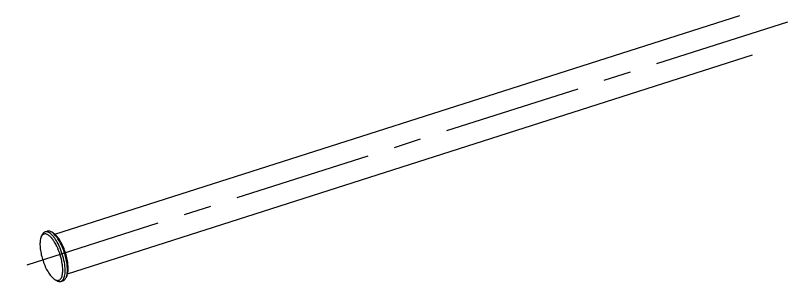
# Model space of a CAD drawing. Header units: millimetres. Extents: x 155 to 1809, y 69 to 860.
# Drawn here: x 1631.2 to 1809.2, y 652.5 to 714 of the extents above; entities that cross this region are included whole.
import ezdxf

# ---------------------------------------------------------------- set-up
doc = ezdxf.new("R2010")
doc.units = ezdxf.units.MM
doc.linetypes.add('CENTER', pattern=[50.8, 31.75, -6.35, 6.35, -6.35])
doc.layers.add('Bord', color=1, linetype='Continuous')
doc.layers.add('Cont', color=6, linetype='Continuous')
doc.layers.add('Cen', color=5, linetype='CENTER', lineweight=25)

msp = doc.modelspace()

# ---------------------------------------------------------------- linework, layer by layer
at = {"layer": 'Bord', "linetype": 'Continuous'}
msp.add_line((1640.2552, 652.96775), (1640.66239, 652.71386), dxfattribs=at)
for centre, radius, start, end in [((1629.70287, 655.32578), 12.77531, 26.8139475, 27.4111489), ((1636.00898, 655.08028), 6.11733, 356.2223482, 356.5670383)]:
    msp.add_arc(centre, radius, start, end, dxfattribs=at)
msp.add_open_spline([(1642.05696, 654.17832), (1642.06347, 654.2179), (1642.08839, 654.38344), (1642.10463, 654.55024), (1642.11302, 654.67725)], degree=3, knots=[0, 0, 0, 0, 0.239609274, 1, 1, 1, 1], dxfattribs=at)
at = {"layer": 'Cen', "linetype": 'CENTER'}
msp.add_line((1809.22061, 712.4292), (1631.21228, 655.45241), dxfattribs=at)
at = {"layer": 'Cont', "linetype": 'Continuous'}
for p, q in [((1640.30045, 663.40123), (1798.23334, 713.95229)), ((1643.22618, 654.25793), (1801.15984, 704.80923)), ((1638.02412, 663.9326), (1638.55399, 664.1022)), ((1637.13172, 662.72621), (1637.3158, 663.16935)), ((1639.98105, 663.63822), (1639.57386, 663.89211)), ((1643.10453, 653.87976), (1642.92044, 653.43662)), ((1641.68225, 652.50377), (1642.21212, 652.67337))]:
    msp.add_line(p, q, dxfattribs=at)
msp.add_arc((1636.5886, 660.10334), 3.81578, 46.5570763, 47.8837109, dxfattribs=at)
for points, knots in [([(1641.04384, 661.20718), (1640.81658, 661.64536), (1640.45361, 662.25897), (1639.8989, 662.97058), (1639.50055, 663.38532), (1639.10845, 663.69768), (1638.72782, 663.90179), (1638.36217, 663.99142), (1638.12761, 663.96572), (1638.02412, 663.9326)], [0, 0, 0, 0, 0.343125704, 0.4932336, 0.626445575, 0.741963303, 0.840384168, 0.924464721, 1, 1, 1, 1]), ([(1639.57386, 663.89211), (1639.48588, 663.94696), (1639.31257, 664.04014), (1639.04574, 664.12821), (1638.79061, 664.15345), (1638.62869, 664.12611), (1638.55399, 664.1022)], [0, 0, 0, 0, 0.289879999, 0.547670861, 0.780699663, 1, 1, 1, 1]), ([(1637.13172, 662.72621), (1637.11061, 662.6754), (1637.02675, 662.4502), (1636.97302, 662.21459), (1636.94293, 662.03192)], [0, 0, 0, 0, 0.22909141, 1, 1, 1, 1]), ([(1639.1476, 662.93383), (1639.04704, 663.02472), (1638.8486, 663.18505), (1638.46513, 663.41167), (1638.05808, 663.51445), (1637.69559, 663.41677), (1637.46521, 663.25879), (1637.27215, 663.02242), (1637.17535, 662.83124), (1637.13172, 662.72621)], [0, 0, 0, 0, 0.162399454, 0.304003121, 0.534509028, 0.638002935, 0.744949802, 0.863741521, 1, 1, 1, 1]), ([(1638.02412, 663.9326), (1637.94942, 663.90868), (1637.80172, 663.83694), (1637.60866, 663.66823), (1637.44257, 663.44158), (1637.35557, 663.26509), (1637.3158, 663.16935)], [0, 0, 0, 0, 0.219302188, 0.452334873, 0.710135966, 1, 1, 1, 1]), ([(1639.57073, 662.49271), (1639.54126, 662.52749), (1639.4269, 662.65918), (1639.30599, 662.78526), (1639.21245, 662.87382)], [0, 0, 0, 0, 0.26140337, 1, 1, 1, 1]), ([(1639.7498, 662.271), (1639.735, 662.29018), (1639.67658, 662.36509), (1639.61649, 662.43872), (1639.57073, 662.49271)], [0, 0, 0, 0, 0.254939256, 1, 1, 1, 1]), ([(1639.9522, 663.60873), (1639.92079, 663.63608), (1639.80017, 663.73757), (1639.6723, 663.83073), (1639.57386, 663.89211)], [0, 0, 0, 0, 0.264142427, 1, 1, 1, 1]), ([(1642.11534, 654.71397), (1642.13286, 655.00608), (1642.12727, 655.62694), (1641.98264, 656.95393), (1641.57202, 658.6718), (1640.92732, 660.32128), (1640.28515, 661.5093), (1639.9325, 662.03411), (1639.7498, 662.271)], [0, 0, 0, 0, 0.10909055, 0.230844696, 0.497076754, 0.76486385, 0.888474124, 1, 1, 1, 1]), ([(1643.12271, 654.1805), (1643.18114, 654.53525), (1643.22346, 655.32005), (1643.12297, 656.56524), (1642.86772, 657.91765), (1642.47169, 659.29832), (1641.95772, 660.62713), (1641.3558, 661.82739), (1640.70198, 662.82991), (1640.20625, 663.38757), (1639.9522, 663.60873)], [0, 0, 0, 0, 0.105421571, 0.229126776, 0.365655098, 0.508280021, 0.649735547, 0.782856509, 0.901233441, 1, 1, 1, 1]), ([(1643.29331, 654.57406), (1643.35206, 654.93077), (1643.38871, 655.72352), (1643.2707, 656.97926), (1642.98977, 658.3377), (1642.56365, 659.70813), (1642.02067, 660.99968), (1641.39674, 662.12814), (1640.73517, 663.02009), (1640.2334, 663.48088), (1639.98105, 663.63822)], [0, 0, 0, 0, 0.108584662, 0.236824406, 0.378125051, 0.524441957, 0.667225876, 0.798280628, 0.910679078, 1, 1, 1, 1]), ([(1636.94293, 662.03192), (1636.88418, 661.6752), (1636.84754, 660.88245), (1636.96554, 659.62671), (1637.24647, 658.26827), (1637.6726, 656.89784), (1638.21557, 655.60629), (1638.8395, 654.47784), (1639.50107, 653.58588), (1640.00284, 653.12509), (1640.2552, 652.96776)], [0, 0, 0, 0, 0.108584662, 0.236824406, 0.378125051, 0.524441957, 0.667225876, 0.798280628, 0.910679078, 1, 1, 1, 1]), ([(1642.59284, 654.0109), (1642.63174, 654.2471), (1642.67705, 654.75699), (1642.65799, 655.88302), (1642.4302, 657.42334), (1641.90712, 659.28672), (1641.39869, 660.50669), (1641.10452, 661.08865)], [0, 0, 0, 0, 0.098028823, 0.208983216, 0.460650134, 0.732962128, 1, 1, 1, 1]), ([(1640.2552, 652.96776), (1640.35702, 652.90427), (1640.55722, 652.80037), (1640.8688, 652.72215), (1641.16335, 652.74137), (1641.42805, 652.86254), (1641.65141, 653.07726), (1641.83227, 653.37494), (1641.97161, 653.74972), (1642.03225, 654.0283), (1642.05696, 654.17832)], [0, 0, 0, 0, 0.132299305, 0.246820276, 0.350021566, 0.451399338, 0.561041945, 0.68659309, 0.832363973, 1, 1, 1, 1]), ([(1641.68225, 652.50378), (1641.7969, 652.54048), (1642.02553, 652.67552), (1642.28711, 653.01274), (1642.48199, 653.47008), (1642.56135, 653.8197), (1642.59284, 654.0109)], [0, 0, 0, 0, 0.196066919, 0.418633418, 0.68437071, 1, 1, 1, 1]), ([(1642.21212, 652.67338), (1642.28682, 652.69729), (1642.43452, 652.76904), (1642.62758, 652.93775), (1642.79367, 653.1644), (1642.88067, 653.34088), (1642.92044, 653.43662)], [0, 0, 0, 0, 0.219302188, 0.452334873, 0.710135966, 1, 1, 1, 1]), ([(1642.92044, 653.43662), (1642.94305, 653.49106), (1643.03291, 653.73235), (1643.09048, 653.98479), (1643.12271, 654.1805)], [0, 0, 0, 0, 0.22909141, 1, 1, 1, 1]), ([(1643.10453, 653.87976), (1643.12563, 653.93057), (1643.20949, 654.15578), (1643.26323, 654.39139), (1643.29331, 654.57406)], [0, 0, 0, 0, 0.22909141, 1, 1, 1, 1]), ([(1640.66239, 652.71387), (1640.75037, 652.65902), (1640.92367, 652.56583), (1641.19051, 652.47777), (1641.44564, 652.45252), (1641.60755, 652.47987), (1641.68225, 652.50378)], [0, 0, 0, 0, 0.289879999, 0.547670861, 0.780699663, 1, 1, 1, 1])]:
    msp.add_open_spline(points, degree=3, knots=knots, dxfattribs=at)

doc.saveas('drawing.dxf')
